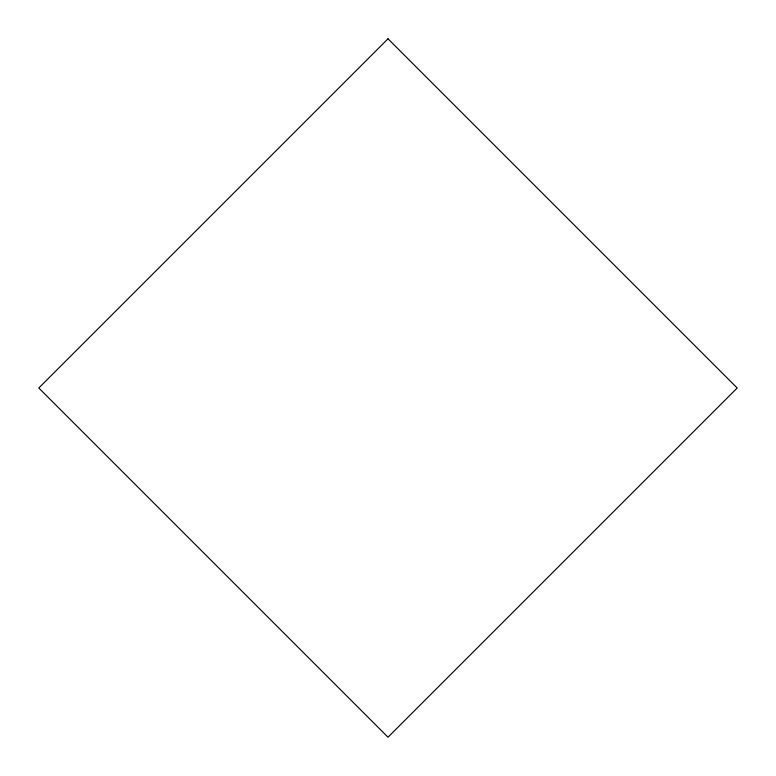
<?xml version="1.0" encoding="UTF-8"?>
<svg xmlns="http://www.w3.org/2000/svg" width="776" height="776" viewBox="0 0 776 776"><rect width="100%" height="100%" fill="white"/><g stroke="black" fill="none" stroke-linecap="round" stroke-linejoin="round"><path stroke-width="1.16" d="M388 38.8L38.8 388L388 737.2L737.2 388L388 38.8"/></g></svg>
